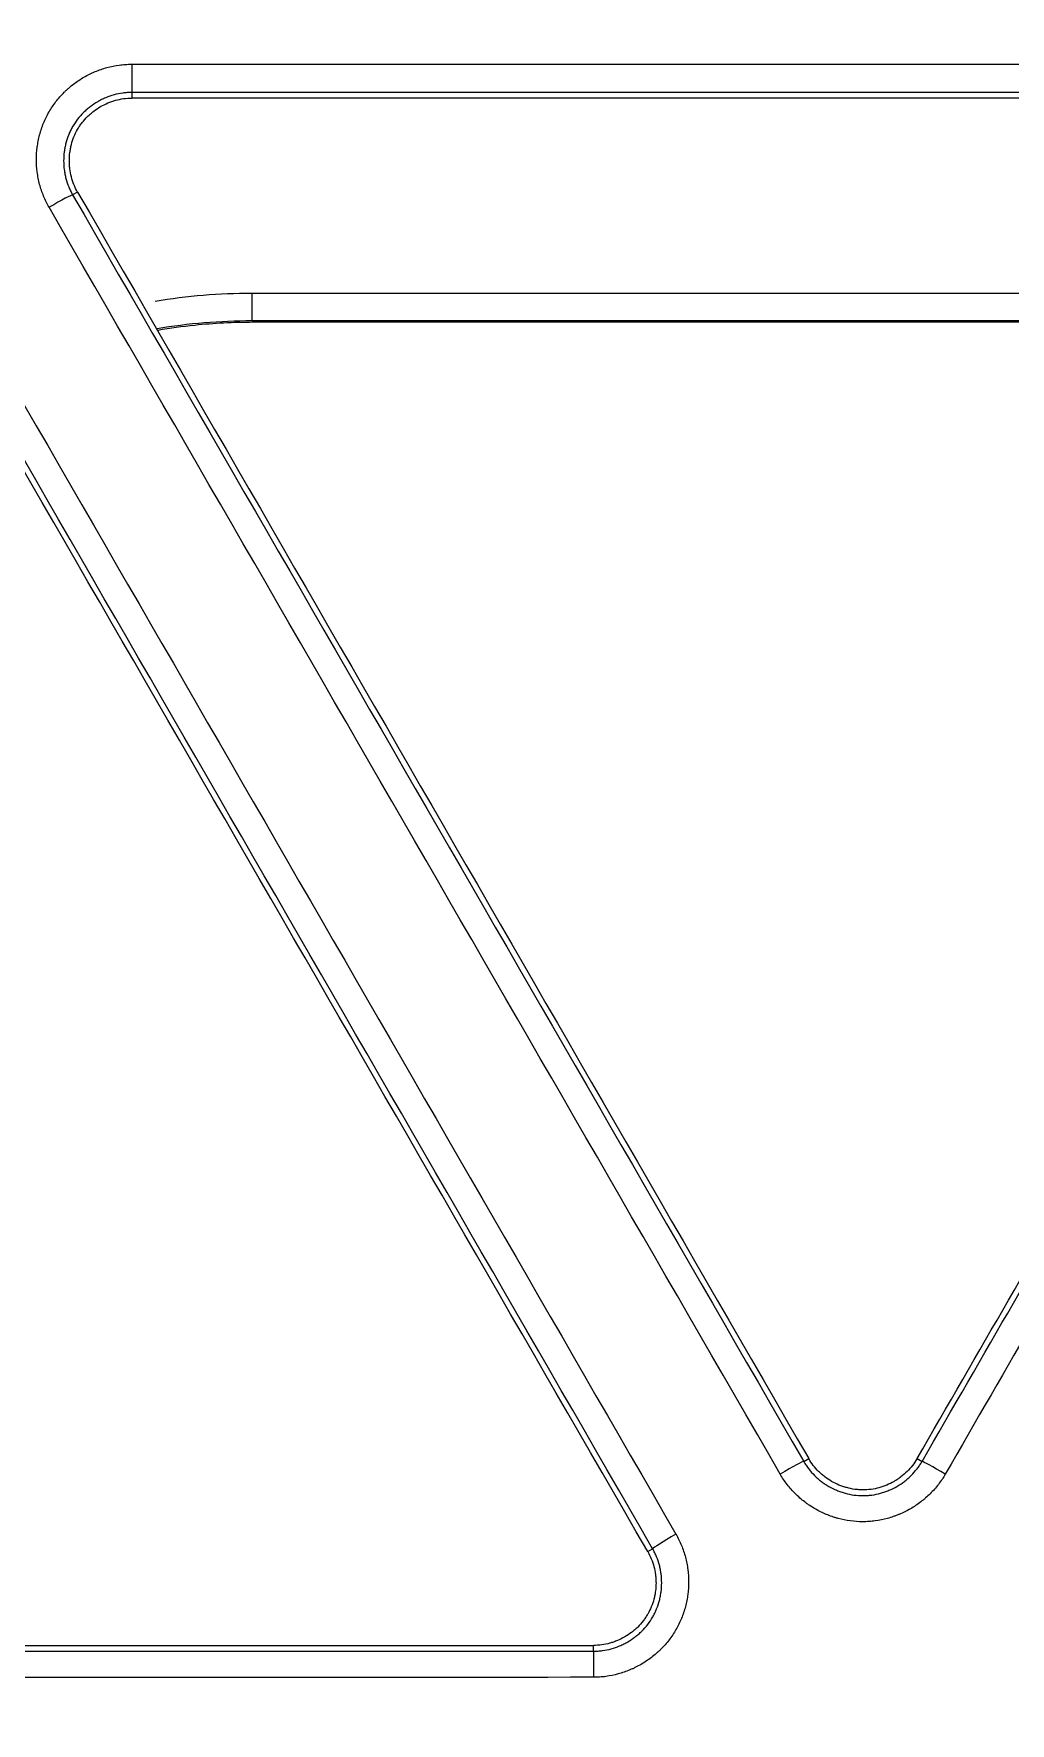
# Model space of a CAD drawing. Header units: inches. Extents: x 405346 to 489838, y -25612 to 14934.
# Drawn here: x 462657.74 to 462674.82, y 4533.85 to 4563.39 of the extents above; entities that cross this region are included whole.
import ezdxf

# ---------------------------------------------------------------- set-up
doc = ezdxf.new("R2010")
doc.units = ezdxf.units.IN
doc.header["$LTSCALE"] = 200
doc.header["$MEASUREMENT"] = 0
doc.linetypes.add('DH-HID2', pattern=[1.2, 0.8, -0.4])
doc.layers.add('FU-FURM', color=251, linetype='DH-HID2')
doc.layers.add('SS-EQ', color=2, linetype='Continuous', lineweight=20)

# ---------------------------------------------------------------- blocks, each defined once
blk = doc.blocks.new('FLLLL')
at = {"layer": 'FU-FURM'}
blk.add_arc((461394.824, 4015.047), 1330.569, 350.781096, 9.076777, dxfattribs=at)
blk = doc.blocks.new('4way무풍')
at = {"layer": 'SS-EQ'}
for p, q in [((-135.276, 240.938), (-135.276, 240.839)), ((-136.224, 239.197), (-136.311, 239.147)), ((-109.776, 237.423), (-133.178, 237.423)), ((-133.178, 237.423), (-133.178, 236.949)), ((-133.153, 236.924), (-133.178, 236.949)), ((-133.178, 236.949), (-110.051, 236.949)), ((-133.153, 236.924), (-110.063, 236.924)), ((-123.523, 216.999), (-123.436, 217.049)), ((-121.541, 217.049), (-121.454, 216.999)), ((-126.252, 215.423), (-126.166, 215.473)), ((-127.2, 213.681), (-127.2, 213.782))]:
    blk.add_line(p, q, dxfattribs=at)
for centre, major_axis, ratio, start_param, end_param in [((-135.276, 241.412), (0, 0.474), 0.004454, 1.528103, 3.106647), ((-136.72, 238.91), (0.41, 0.237), 0.038521, 0.034933, 1.553953), ((-123.933, 216.762), (0.41, 0.237), 0.033958, 0.034927, 1.557415), ((-121.044, 216.762), (-0.41, 0.237), 0.028821, 4.735053, 6.248264), ((-125.755, 215.709), (-0.41, -0.237), 0.033702, 4.699365, 6.248259), ((-127.2, 213.208), (0, 0.474), 0.005842, 0.034907, 1.535847)]:
    blk.add_ellipse(centre, major_axis=major_axis, ratio=ratio, start_param=start_param, end_param=end_param, dxfattribs=at)
for points, knots in [([(-346.359, 0), (-346.359, 27.812), (-346.359, 55.623), (-346.359, 97.341), (-346.359, 111.247), (-346.359, 139.059), (-346.359, 152.964), (-346.359, 180.776), (-346.359, 194.682), (-346.359, 222.494), (-346.359, 236.4), (-346.358, 257.259), (-346.358, 264.212), (-346.359, 272.903), (-346.359, 274.641), (-346.359, 277.248), (-346.359, 278.117), (-346.358, 279.856), (-346.358, 280.725), (-346.358, 282.028), (-346.358, 282.463), (-346.358, 283.332), (-346.359, 283.767), (-346.359, 284.419), (-346.359, 284.636), (-346.359, 285.07), (-346.358, 285.288), (-346.355, 285.722), (-346.353, 285.939), (-346.345, 286.374), (-346.34, 286.591), (-346.322, 287.243), (-346.305, 287.677), (-346.262, 288.546), (-346.235, 288.98), (-346.174, 289.848), (-346.138, 290.283), (-346.078, 290.934), (-346.057, 291.151), (-346.012, 291.584), (-345.894, 292.666), (-345.748, 293.74), (-345.479, 295.449), (-345.327, 296.299), (-344.817, 298.834), (-344.407, 300.504), (-343.687, 302.982), (-343.172, 304.624), (-342.294, 307.059), (-341.638, 308.662), (-341.119, 309.858), (-340.941, 310.255), (-340.713, 310.75), (-340.668, 310.849), (-340.576, 311.047), (-340.437, 311.342), (-339.919, 312.422), (-339.029, 314.158), (-338.177, 315.659), (-336.854, 317.88), (-335.912, 319.32), (-334.41, 321.417), (-333.378, 322.795), (-331.741, 324.8), (-330.589, 326.095), (-329.702, 327.05), (-329.403, 327.366), (-329.023, 327.757), (-328.947, 327.835), (-328.795, 327.991), (-328.566, 328.224), (-327.719, 329.07), (-326.303, 330.411), (-324.35, 332.11), (-322.332, 333.721), (-320.944, 334.737), (-319.535, 335.723), (-318.819, 336.202), (-317.367, 337.129), (-315.893, 338.027), (-314.376, 338.866), (-313.222, 339.472), (-312.835, 339.671), (-312.249, 339.962), (-312.054, 340.059), (-311.662, 340.249), (-309.896, 341.094), (-308.103, 341.848), (-305.68, 342.749), (-304.055, 343.315), (-302.408, 343.812), (-299.923, 344.505), (-298.245, 344.898), (-295.697, 345.381), (-294.842, 345.525), (-293.766, 345.682), (-293.551, 345.712), (-293.119, 345.77), (-292.903, 345.798), (-292.254, 345.879), (-291.821, 345.928), (-290.523, 346.062), (-289.657, 346.132), (-288.357, 346.21), (-287.924, 346.231), (-287.057, 346.265), (-286.624, 346.277), (-285.974, 346.288), (-285.757, 346.29), (-285.323, 346.293), (-285.107, 346.293), (-284.673, 346.294), (-284.456, 346.293), (-284.023, 346.293), (-283.806, 346.293), (-283.155, 346.292), (-282.722, 346.292), (-281.855, 346.292), (-281.421, 346.292), (-280.12, 346.293), (-279.253, 346.293), (-277.519, 346.294), (-276.652, 346.294), (-274.05, 346.294), (-272.316, 346.294), (-267.113, 346.293), (-263.645, 346.293), (-256.707, 346.293), (-253.239, 346.293), (-242.833, 346.293), (-235.896, 346.294), (-222.022, 346.294), (-215.084, 346.294), (-194.273, 346.294), (-180.398, 346.294), (-152.65, 346.294), (-138.775, 346.294), (-111.027, 346.294), (-97.152, 346.294), (-69.403, 346.294), (-55.529, 346.294), (-34.718, 346.294), (-27.78, 346.294), (-13.906, 346.294), (-6.969, 346.294), (-0.032, 346.294)], [0, 0, 0, 0, 0.125, 0.125, 0.1875, 0.1875, 0.25, 0.25, 0.3125, 0.3125, 0.375, 0.375, 0.40625, 0.40625, 0.414063, 0.414063, 0.417969, 0.417969, 0.421875, 0.421875, 0.423828, 0.423828, 0.425781, 0.425781, 0.426758, 0.426758, 0.427734, 0.427734, 0.428711, 0.428711, 0.429688, 0.429688, 0.431641, 0.431641, 0.433594, 0.433594, 0.435547, 0.435547, 0.436523, 0.436523, 0.4375, 0.441406, 0.441406, 0.445313, 0.445313, 0.453125, 0.453125, 0.457031, 0.460938, 0.464844, 0.464844, 0.466797, 0.466797, 0.467285, 0.467285, 0.467773, 0.46875, 0.472656, 0.476563, 0.476563, 0.484375, 0.484375, 0.488281, 0.492188, 0.496094, 0.496094, 0.498047, 0.498047, 0.498535, 0.498535, 0.499023, 0.5, 0.503906, 0.507813, 0.511719, 0.515625, 0.515625, 0.519531, 0.519531, 0.523438, 0.527344, 0.527344, 0.529297, 0.529297, 0.530273, 0.530273, 0.53125, 0.539063, 0.539063, 0.542969, 0.546875, 0.546875, 0.554688, 0.554688, 0.558594, 0.558594, 0.55957, 0.55957, 0.560547, 0.560547, 0.5625, 0.5625, 0.566406, 0.566406, 0.568359, 0.568359, 0.570313, 0.570313, 0.571289, 0.571289, 0.572266, 0.572266, 0.573242, 0.573242, 0.574219, 0.574219, 0.576172, 0.576172, 0.578125, 0.578125, 0.582031, 0.582031, 0.585938, 0.585938, 0.59375, 0.59375, 0.609375, 0.609375, 0.625, 0.625, 0.65625, 0.65625, 0.6875, 0.6875, 0.75, 0.75, 0.8125, 0.8125, 0.875, 0.875, 0.9375, 0.9375, 0.96875, 0.96875, 1, 1, 1, 1]), ([(-0.032, 345.099), (-6.961, 345.099), (-13.891, 345.099), (-27.749, 345.099), (-34.679, 345.098), (-55.467, 345.098), (-69.326, 345.098), (-97.044, 345.097), (-110.903, 345.097), (-138.621, 345.096), (-152.479, 345.095), (-180.197, 345.093), (-194.056, 345.092), (-214.845, 345.089), (-221.774, 345.088), (-235.633, 345.086), (-242.562, 345.085), (-256.421, 345.082), (-263.351, 345.08), (-272.012, 345.079), (-273.745, 345.079), (-276.343, 345.078), (-277.21, 345.078), (-278.942, 345.077), (-279.808, 345.077), (-281.107, 345.076), (-281.54, 345.076), (-282.407, 345.076), (-282.84, 345.076), (-283.706, 345.075), (-284.139, 345.075), (-284.789, 345.074), (-285.005, 345.073), (-285.438, 345.071), (-285.655, 345.069), (-286.304, 345.059), (-286.737, 345.048), (-287.602, 345.017), (-288.034, 344.996), (-289.33, 344.921), (-290.194, 344.852), (-291.488, 344.721), (-291.92, 344.673), (-292.566, 344.593), (-292.782, 344.565), (-293.212, 344.507), (-294.286, 344.357), (-295.351, 344.179), (-297.891, 343.698), (-299.563, 343.307), (-302.038, 342.614), (-303.678, 342.117), (-305.297, 341.55), (-307.709, 340.648), (-309.296, 339.975), (-311.056, 339.137), (-311.349, 338.996), (-311.641, 338.852), (-311.836, 338.756), (-311.933, 338.707), (-312.418, 338.463), (-312.803, 338.264), (-313.95, 337.656), (-314.704, 337.235), (-316.19, 336.364), (-316.921, 335.913), (-318.363, 334.982), (-319.073, 334.501), (-320.472, 333.511), (-321.848, 332.49), (-323.849, 330.871), (-325.784, 329.163), (-327.03, 327.964), (-327.795, 327.195), (-327.947, 327.04), (-328.25, 326.729), (-328.401, 326.572), (-328.849, 326.101), (-329.144, 325.784), (-330.019, 324.826), (-331.153, 323.527), (-332.763, 321.515), (-333.776, 320.132), (-334.759, 318.728), (-335.235, 318.015), (-336.157, 316.57), (-336.603, 315.837), (-337.465, 314.349), (-338.296, 312.841), (-339.065, 311.29), (-339.481, 310.406), (-339.527, 310.307), (-339.618, 310.11), (-339.754, 309.814), (-340.065, 309.122), (-340.322, 308.526), (-340.821, 307.33), (-341.451, 305.726), (-342.288, 303.29), (-342.776, 301.647), (-343.454, 299.168), (-343.836, 297.496), (-344.302, 294.959), (-344.439, 294.108), (-344.619, 292.825), (-344.701, 292.181), (-344.786, 291.427), (-344.82, 291.103), (-344.842, 290.887), (-344.852, 290.779), (-344.946, 289.806), (-345.01, 288.941), (-345.078, 287.644), (-345.096, 287.211), (-345.116, 286.563), (-345.122, 286.346), (-345.13, 285.914), (-345.133, 285.698), (-345.138, 285.265), (-345.139, 285.049), (-345.14, 284.616), (-345.14, 284.4), (-345.141, 283.751), (-345.141, 283.319), (-345.141, 282.67), (-345.141, 282.453), (-345.141, 282.021), (-345.141, 281.805), (-345.142, 281.156), (-345.142, 280.723), (-345.142, 279.426), (-345.143, 278.561), (-345.144, 276.83), (-345.144, 275.965), (-345.145, 273.37), (-345.145, 271.64), (-345.146, 262.989), (-345.147, 256.068), (-345.152, 235.306), (-345.154, 221.464), (-345.157, 193.781), (-345.158, 179.94), (-345.16, 152.257), (-345.161, 138.415), (-345.162, 110.732), (-345.163, 69.207), (-345.164, 27.683), (-345.164, 0)], [0, 0, 0, 0, 0.03125, 0.03125, 0.0625, 0.0625, 0.125, 0.125, 0.1875, 0.1875, 0.25, 0.25, 0.3125, 0.3125, 0.34375, 0.34375, 0.375, 0.375, 0.40625, 0.40625, 0.414063, 0.414063, 0.417969, 0.417969, 0.421875, 0.421875, 0.423828, 0.423828, 0.425781, 0.425781, 0.427734, 0.427734, 0.428711, 0.428711, 0.429688, 0.429688, 0.431641, 0.431641, 0.433594, 0.433594, 0.4375, 0.4375, 0.439453, 0.439453, 0.44043, 0.44043, 0.441406, 0.445313, 0.445313, 0.453125, 0.453125, 0.457031, 0.460938, 0.460938, 0.46875, 0.46875, 0.469727, 0.470215, 0.470215, 0.470703, 0.470703, 0.472656, 0.472656, 0.476563, 0.476563, 0.480469, 0.480469, 0.484375, 0.484375, 0.488281, 0.492188, 0.496094, 0.5, 0.5, 0.500977, 0.500977, 0.501953, 0.501953, 0.503906, 0.503906, 0.507813, 0.511719, 0.515625, 0.515625, 0.519531, 0.519531, 0.523438, 0.523438, 0.527344, 0.53125, 0.53125, 0.531738, 0.531738, 0.532227, 0.533203, 0.535156, 0.535156, 0.539063, 0.542969, 0.546875, 0.546875, 0.554688, 0.554688, 0.558594, 0.558594, 0.560547, 0.561523, 0.562012, 0.562012, 0.5625, 0.5625, 0.566406, 0.566406, 0.568359, 0.568359, 0.569336, 0.569336, 0.570313, 0.570313, 0.571289, 0.571289, 0.572266, 0.572266, 0.574219, 0.574219, 0.575195, 0.575195, 0.576172, 0.576172, 0.578125, 0.578125, 0.582031, 0.582031, 0.585938, 0.585938, 0.59375, 0.59375, 0.625, 0.625, 0.6875, 0.6875, 0.75, 0.75, 0.8125, 0.8125, 0.875, 1, 1, 1, 1]), ([(-136.723, 238.93), (-136.759, 238.993), (-136.791, 239.059), (-136.846, 239.192), (-136.869, 239.261), (-136.897, 239.366), (-136.905, 239.402), (-136.916, 239.456), (-136.919, 239.474), (-136.925, 239.51), (-136.927, 239.528), (-136.939, 239.618), (-136.948, 239.763), (-136.939, 239.908), (-136.927, 239.999), (-136.925, 240.017), (-136.919, 240.053), (-136.916, 240.071), (-136.905, 240.124), (-136.897, 240.16), (-136.87, 240.265), (-136.847, 240.333), (-136.805, 240.434), (-136.791, 240.467), (-136.758, 240.533), (-136.741, 240.565), (-136.686, 240.66), (-136.606, 240.781), (-136.51, 240.889), (-136.445, 240.954), (-136.432, 240.966), (-136.405, 240.991), (-136.391, 241.003), (-136.35, 241.04), (-136.322, 241.063), (-136.235, 241.129), (-136.175, 241.169), (-136.081, 241.223), (-136.033, 241.249), (-135.983, 241.273), (-135.95, 241.288), (-135.933, 241.295), (-135.849, 241.331), (-135.711, 241.378), (-135.569, 241.407), (-135.461, 241.422), (-135.425, 241.425), (-135.352, 241.43), (-135.315, 241.432), (-135.278, 241.432)], [0, 0, 0, 0, 0.0625, 0.0625, 0.125, 0.125, 0.15625, 0.15625, 0.171875, 0.171875, 0.1875, 0.1875, 0.25, 0.3125, 0.3125, 0.328125, 0.328125, 0.34375, 0.34375, 0.375, 0.375, 0.4375, 0.4375, 0.46875, 0.46875, 0.5, 0.5, 0.5625, 0.625, 0.625, 0.640625, 0.640625, 0.65625, 0.65625, 0.6875, 0.6875, 0.75, 0.75, 0.78125, 0.796875, 0.796875, 0.8125, 0.8125, 0.875, 0.9375, 0.9375, 0.96875, 0.96875, 1, 1, 1, 1]), ([(-135.276, 240.938), (-135.279, 240.938), (-135.283, 240.938), (-135.289, 240.938), (-135.299, 240.938), (-135.309, 240.937), (-135.329, 240.937), (-135.342, 240.936), (-135.381, 240.933), (-135.407, 240.931), (-135.484, 240.92), (-135.586, 240.899), (-135.684, 240.865), (-135.745, 240.84), (-135.757, 240.834), (-135.781, 240.823), (-135.816, 240.807), (-135.85, 240.788), (-135.918, 240.749), (-135.961, 240.72), (-136.023, 240.673), (-136.043, 240.657), (-136.073, 240.631), (-136.083, 240.622), (-136.102, 240.604), (-136.111, 240.595), (-136.158, 240.549), (-136.192, 240.51), (-136.255, 240.429), (-136.284, 240.386), (-136.324, 240.318), (-136.336, 240.294), (-136.359, 240.247), (-136.369, 240.224), (-136.399, 240.152), (-136.415, 240.103), (-136.435, 240.027), (-136.444, 239.989), (-136.45, 239.951), (-136.455, 239.925), (-136.456, 239.912), (-136.465, 239.847), (-136.471, 239.743), (-136.465, 239.64), (-136.455, 239.563), (-136.451, 239.537), (-136.441, 239.485), (-136.435, 239.46), (-136.415, 239.384), (-136.399, 239.335), (-136.369, 239.263), (-136.353, 239.228), (-136.333, 239.187), (-136.322, 239.167), (-136.317, 239.159), (-136.314, 239.153), (-136.312, 239.15), (-136.311, 239.147)], [0, 0, 0, 0, 0.003906, 0.003906, 0.007813, 0.015625, 0.015625, 0.03125, 0.03125, 0.0625, 0.0625, 0.125, 0.1875, 0.1875, 0.203125, 0.203125, 0.21875, 0.25, 0.25, 0.3125, 0.3125, 0.34375, 0.34375, 0.359375, 0.359375, 0.375, 0.375, 0.4375, 0.4375, 0.5, 0.5, 0.53125, 0.53125, 0.5625, 0.5625, 0.625, 0.625, 0.65625, 0.671875, 0.671875, 0.6875, 0.6875, 0.75, 0.8125, 0.8125, 0.84375, 0.84375, 0.875, 0.875, 0.9375, 0.9375, 0.96875, 0.984375, 0.992188, 0.996094, 0.996094, 1, 1, 1, 1]), ([(-136.224, 239.197), (-136.248, 239.239), (-136.269, 239.283), (-136.305, 239.371), (-136.335, 239.461), (-136.353, 239.554), (-136.362, 239.626), (-136.365, 239.65), (-136.368, 239.697), (-136.368, 239.721), (-136.368, 239.793), (-136.365, 239.84), (-136.356, 239.911), (-136.352, 239.934), (-136.343, 239.981), (-136.338, 240.005), (-136.32, 240.074), (-136.29, 240.165), (-136.248, 240.25), (-136.212, 240.312), (-136.199, 240.333), (-136.173, 240.372), (-136.159, 240.392), (-136.115, 240.448), (-136.083, 240.484), (-136.033, 240.534), (-136.006, 240.558), (-135.979, 240.581), (-135.96, 240.596), (-135.951, 240.604), (-135.903, 240.64), (-135.824, 240.693), (-135.738, 240.735), (-135.672, 240.763), (-135.65, 240.771), (-135.604, 240.787), (-135.582, 240.794), (-135.513, 240.813), (-135.466, 240.823), (-135.372, 240.836), (-135.324, 240.839), (-135.276, 240.839)], [0, 0, 0, 0, 0.0625, 0.0625, 0.125, 0.1875, 0.1875, 0.21875, 0.21875, 0.25, 0.25, 0.3125, 0.3125, 0.34375, 0.34375, 0.375, 0.375, 0.4375, 0.5, 0.5, 0.53125, 0.53125, 0.5625, 0.5625, 0.625, 0.625, 0.65625, 0.671875, 0.671875, 0.6875, 0.6875, 0.75, 0.8125, 0.8125, 0.84375, 0.84375, 0.875, 0.875, 0.9375, 0.9375, 1, 1, 1, 1]), ([(-121.541, 217.049), (-119.409, 220.741), (-117.278, 224.432), (-113.016, 231.815), (-110.885, 235.506), (-108.754, 239.197)], [0, 0, 0, 0, 0.5, 0.5, 1, 1, 1, 1]), ([(-121.454, 216.999), (-119.323, 220.691), (-117.191, 224.382), (-112.929, 231.765), (-110.798, 235.456), (-108.667, 239.147)], [0, 0, 0, 0, 0.5, 0.5, 1, 1, 1, 1]), ([(-108.259, 238.93), (-110.39, 235.239), (-112.521, 231.547), (-116.784, 224.163), (-118.915, 220.471), (-121.047, 216.779)], [0, 0, 0, 0, 0.5, 0.5, 1, 1, 1, 1]), ([(-134.818, 236.784), (-134.606, 236.82), (-134.391, 236.849), (-133.838, 236.906), (-133.497, 236.924), (-133.153, 236.924)], [0, 0, 0, 0, 0.390615, 0.390615, 1, 1, 1, 1]), ([(-123.523, 216.999), (-123.521, 216.996), (-123.52, 216.993), (-123.516, 216.987), (-123.511, 216.979), (-123.506, 216.971), (-123.496, 216.954), (-123.489, 216.943), (-123.467, 216.91), (-123.451, 216.889), (-123.404, 216.827), (-123.335, 216.75), (-123.256, 216.682), (-123.204, 216.642), (-123.194, 216.634), (-123.172, 216.619), (-123.14, 216.597), (-123.107, 216.576), (-123.039, 216.537), (-122.993, 216.514), (-122.921, 216.484), (-122.897, 216.475), (-122.847, 216.458), (-122.822, 216.45), (-122.746, 216.429), (-122.695, 216.419), (-122.593, 216.405), (-122.541, 216.401), (-122.462, 216.401), (-122.436, 216.402), (-122.384, 216.406), (-122.358, 216.408), (-122.281, 216.419), (-122.23, 216.429), (-122.155, 216.45), (-122.118, 216.461), (-122.081, 216.475), (-122.056, 216.484), (-122.044, 216.489), (-121.984, 216.514), (-121.891, 216.561), (-121.804, 216.618), (-121.742, 216.666), (-121.721, 216.682), (-121.682, 216.717), (-121.663, 216.734), (-121.607, 216.789), (-121.573, 216.828), (-121.525, 216.89), (-121.503, 216.921), (-121.478, 216.959), (-121.466, 216.979), (-121.461, 216.987), (-121.457, 216.993), (-121.456, 216.996), (-121.454, 216.999)], [0, 0, 0, 0, 0.003906, 0.003906, 0.007813, 0.015625, 0.015625, 0.03125, 0.03125, 0.0625, 0.0625, 0.125, 0.1875, 0.1875, 0.203125, 0.203125, 0.21875, 0.25, 0.25, 0.3125, 0.3125, 0.34375, 0.34375, 0.375, 0.375, 0.4375, 0.4375, 0.5, 0.5, 0.53125, 0.53125, 0.5625, 0.5625, 0.625, 0.625, 0.65625, 0.671875, 0.671875, 0.6875, 0.6875, 0.75, 0.8125, 0.8125, 0.84375, 0.84375, 0.875, 0.875, 0.9375, 0.9375, 0.96875, 0.984375, 0.992188, 0.996094, 0.996094, 1, 1, 1, 1]), ([(-121.541, 217.049), (-121.565, 217.007), (-121.592, 216.967), (-121.651, 216.892), (-121.714, 216.821), (-121.785, 216.758), (-121.843, 216.715), (-121.862, 216.701), (-121.902, 216.674), (-121.922, 216.662), (-121.984, 216.626), (-122.027, 216.605), (-122.093, 216.578), (-122.115, 216.569), (-122.161, 216.553), (-122.184, 216.546), (-122.253, 216.527), (-122.346, 216.508), (-122.441, 216.502), (-122.513, 216.502), (-122.537, 216.503), (-122.585, 216.506), (-122.608, 216.508), (-122.679, 216.518), (-122.726, 216.528), (-122.794, 216.547), (-122.828, 216.557), (-122.862, 216.569), (-122.885, 216.578), (-122.896, 216.582), (-122.951, 216.606), (-123.036, 216.648), (-123.116, 216.701), (-123.173, 216.744), (-123.191, 216.759), (-123.228, 216.791), (-123.245, 216.807), (-123.296, 216.857), (-123.328, 216.893), (-123.386, 216.968), (-123.412, 217.007), (-123.436, 217.049)], [0, 0, 0, 0, 0.0625, 0.0625, 0.125, 0.1875, 0.1875, 0.21875, 0.21875, 0.25, 0.25, 0.3125, 0.3125, 0.34375, 0.34375, 0.375, 0.375, 0.4375, 0.5, 0.5, 0.53125, 0.53125, 0.5625, 0.5625, 0.625, 0.625, 0.65625, 0.671875, 0.671875, 0.6875, 0.6875, 0.75, 0.8125, 0.8125, 0.84375, 0.84375, 0.875, 0.875, 0.9375, 0.9375, 1, 1, 1, 1]), ([(-121.047, 216.779), (-121.083, 216.715), (-121.124, 216.655), (-121.213, 216.54), (-121.26, 216.486), (-121.338, 216.409), (-121.364, 216.384), (-121.406, 216.348), (-121.42, 216.336), (-121.448, 216.313), (-121.463, 216.302), (-121.535, 216.247), (-121.656, 216.166), (-121.786, 216.102), (-121.87, 216.067), (-121.887, 216.06), (-121.921, 216.047), (-121.939, 216.041), (-121.99, 216.023), (-122.025, 216.012), (-122.13, 215.984), (-122.201, 215.969), (-122.309, 215.955), (-122.345, 215.951), (-122.418, 215.946), (-122.454, 215.945), (-122.564, 215.945), (-122.709, 215.955), (-122.851, 215.983), (-122.939, 216.007), (-122.956, 216.012), (-122.991, 216.023), (-123.009, 216.029), (-123.061, 216.047), (-123.095, 216.06), (-123.195, 216.102), (-123.26, 216.134), (-123.354, 216.188), (-123.401, 216.217), (-123.446, 216.248), (-123.476, 216.269), (-123.49, 216.28), (-123.563, 216.335), (-123.673, 216.431), (-123.769, 216.539), (-123.835, 216.625), (-123.857, 216.655), (-123.898, 216.716), (-123.917, 216.747), (-123.935, 216.779)], [0, 0, 0, 0, 0.0625, 0.0625, 0.125, 0.125, 0.15625, 0.15625, 0.171875, 0.171875, 0.1875, 0.1875, 0.25, 0.3125, 0.3125, 0.328125, 0.328125, 0.34375, 0.34375, 0.375, 0.375, 0.4375, 0.4375, 0.46875, 0.46875, 0.5, 0.5, 0.5625, 0.625, 0.625, 0.640625, 0.640625, 0.65625, 0.65625, 0.6875, 0.6875, 0.75, 0.75, 0.78125, 0.796875, 0.796875, 0.8125, 0.8125, 0.875, 0.9375, 0.9375, 0.96875, 0.96875, 1, 1, 1, 1]), ([(-125.758, 215.726), (-125.721, 215.663), (-125.689, 215.597), (-125.634, 215.464), (-125.611, 215.395), (-125.583, 215.29), (-125.575, 215.254), (-125.565, 215.2), (-125.561, 215.182), (-125.556, 215.146), (-125.553, 215.128), (-125.541, 215.038), (-125.532, 214.893), (-125.541, 214.748), (-125.553, 214.657), (-125.556, 214.639), (-125.561, 214.603), (-125.565, 214.585), (-125.575, 214.532), (-125.583, 214.496), (-125.611, 214.391), (-125.634, 214.322), (-125.675, 214.222), (-125.69, 214.189), (-125.722, 214.123), (-125.739, 214.091), (-125.794, 213.996), (-125.875, 213.875), (-125.971, 213.767), (-126.036, 213.702), (-126.049, 213.69), (-126.076, 213.665), (-126.089, 213.653), (-126.131, 213.616), (-126.159, 213.593), (-126.246, 213.527), (-126.306, 213.487), (-126.4, 213.433), (-126.448, 213.407), (-126.497, 213.383), (-126.531, 213.368), (-126.548, 213.361), (-126.632, 213.325), (-126.769, 213.278), (-126.911, 213.249), (-127.019, 213.234), (-127.056, 213.231), (-127.129, 213.226), (-127.166, 213.224), (-127.202, 213.224)], [0, 0, 0, 0, 0.0625, 0.0625, 0.125, 0.125, 0.15625, 0.15625, 0.171875, 0.171875, 0.1875, 0.1875, 0.25, 0.3125, 0.3125, 0.328125, 0.328125, 0.34375, 0.34375, 0.375, 0.375, 0.4375, 0.4375, 0.46875, 0.46875, 0.5, 0.5, 0.5625, 0.625, 0.625, 0.640625, 0.640625, 0.65625, 0.65625, 0.6875, 0.6875, 0.75, 0.75, 0.78125, 0.796875, 0.796875, 0.8125, 0.8125, 0.875, 0.9375, 0.9375, 0.96875, 0.96875, 1, 1, 1, 1]), ([(-127.2, 213.681), (-127.196, 213.681), (-127.193, 213.681), (-127.187, 213.681), (-127.177, 213.682), (-127.167, 213.682), (-127.147, 213.683), (-127.134, 213.683), (-127.095, 213.686), (-127.069, 213.689), (-126.991, 213.699), (-126.89, 213.72), (-126.791, 213.754), (-126.731, 213.78), (-126.719, 213.785), (-126.695, 213.796), (-126.66, 213.813), (-126.625, 213.831), (-126.558, 213.87), (-126.515, 213.899), (-126.453, 213.946), (-126.432, 213.963), (-126.403, 213.989), (-126.393, 213.997), (-126.374, 214.015), (-126.364, 214.024), (-126.318, 214.07), (-126.283, 214.109), (-126.22, 214.191), (-126.191, 214.234), (-126.152, 214.302), (-126.139, 214.325), (-126.117, 214.372), (-126.106, 214.396), (-126.077, 214.468), (-126.06, 214.517), (-126.041, 214.592), (-126.032, 214.63), (-126.025, 214.669), (-126.021, 214.695), (-126.019, 214.708), (-126.011, 214.773), (-126.004, 214.877), (-126.011, 214.98), (-126.021, 215.058), (-126.025, 215.084), (-126.035, 215.135), (-126.041, 215.16), (-126.061, 215.236), (-126.077, 215.285), (-126.107, 215.357), (-126.123, 215.392), (-126.143, 215.433), (-126.154, 215.453), (-126.159, 215.462), (-126.162, 215.467), (-126.164, 215.47), (-126.166, 215.473)], [0, 0, 0, 0, 0.003906, 0.003906, 0.007812, 0.015625, 0.015625, 0.03125, 0.03125, 0.0625, 0.0625, 0.125, 0.1875, 0.1875, 0.203125, 0.203125, 0.21875, 0.25, 0.25, 0.3125, 0.3125, 0.34375, 0.34375, 0.359375, 0.359375, 0.375, 0.375, 0.4375, 0.4375, 0.5, 0.5, 0.53125, 0.53125, 0.5625, 0.5625, 0.625, 0.625, 0.65625, 0.671875, 0.671875, 0.6875, 0.6875, 0.75, 0.8125, 0.8125, 0.84375, 0.84375, 0.875, 0.875, 0.9375, 0.9375, 0.96875, 0.984375, 0.992187, 0.996094, 0.996094, 1, 1, 1, 1]), ([(-126.252, 215.423), (-126.228, 215.382), (-126.207, 215.338), (-126.171, 215.25), (-126.141, 215.16), (-126.123, 215.067), (-126.113, 214.995), (-126.111, 214.971), (-126.108, 214.923), (-126.107, 214.9), (-126.107, 214.828), (-126.11, 214.781), (-126.12, 214.71), (-126.123, 214.686), (-126.132, 214.639), (-126.138, 214.616), (-126.156, 214.546), (-126.186, 214.456), (-126.228, 214.371), (-126.264, 214.309), (-126.277, 214.288), (-126.303, 214.248), (-126.317, 214.229), (-126.361, 214.173), (-126.393, 214.137), (-126.443, 214.087), (-126.469, 214.063), (-126.497, 214.04), (-126.516, 214.025), (-126.525, 214.017), (-126.573, 213.981), (-126.652, 213.928), (-126.737, 213.886), (-126.804, 213.858), (-126.826, 213.849), (-126.871, 213.834), (-126.894, 213.827), (-126.963, 213.808), (-127.01, 213.798), (-127.104, 213.785), (-127.152, 213.782), (-127.2, 213.782)], [0, 0, 0, 0, 0.0625, 0.0625, 0.125, 0.1875, 0.1875, 0.21875, 0.21875, 0.25, 0.25, 0.3125, 0.3125, 0.34375, 0.34375, 0.375, 0.375, 0.4375, 0.5, 0.5, 0.53125, 0.53125, 0.5625, 0.5625, 0.625, 0.625, 0.65625, 0.671875, 0.671875, 0.6875, 0.6875, 0.75, 0.8125, 0.8125, 0.84375, 0.84375, 0.875, 0.875, 0.9375, 0.9375, 1, 1, 1, 1])]:
    blk.add_open_spline(points, degree=3, knots=knots, dxfattribs=at)
for points in [[(-135.278, 241.432), (-126.753, 241.432), (-118.228, 241.432), (-109.703, 241.432)], [(-109.701, 240.938), (-118.226, 240.938), (-126.751, 240.938), (-135.276, 240.938)], [(-109.701, 240.839), (-118.226, 240.839), (-126.751, 240.839), (-135.276, 240.839)], [(-136.311, 239.147), (-132.048, 231.765), (-127.786, 224.382), (-123.523, 216.999)], [(-136.224, 239.197), (-131.962, 231.815), (-127.699, 224.432), (-123.436, 217.049)], [(-123.935, 216.779), (-128.198, 224.163), (-132.461, 231.547), (-136.723, 238.93)], [(-138.545, 237.877), (-134.283, 230.494), (-130.021, 223.111), (-125.758, 215.726)], [(-126.252, 215.423), (-130.515, 222.807), (-134.777, 230.19), (-139.039, 237.572)], [(-126.166, 215.473), (-130.428, 222.857), (-134.691, 230.239), (-138.953, 237.622)], [(-133.178, 237.423), (-133.744, 237.423), (-134.309, 237.377), (-134.868, 237.285)], [(-134.833, 236.81), (-134.287, 236.903), (-133.732, 236.949), (-133.178, 236.949)], [(-152.774, 213.782), (-144.25, 213.782), (-135.725, 213.782), (-127.2, 213.782)], [(-152.774, 213.681), (-144.25, 213.681), (-135.725, 213.681), (-127.2, 213.681)], [(-127.202, 213.224), (-135.728, 213.224), (-144.253, 213.224), (-152.778, 213.223)]]:
    blk.add_open_spline(points, degree=3, dxfattribs=at)

msp = doc.modelspace()

# ---------------------------------------------------------------- block references
for name, p in [('FLLLL', (-47.5, 596.663)), ('4way무풍', (462794.732, 4321.426))]:
    msp.add_blockref(name, p)

doc.saveas('drawing.dxf')
